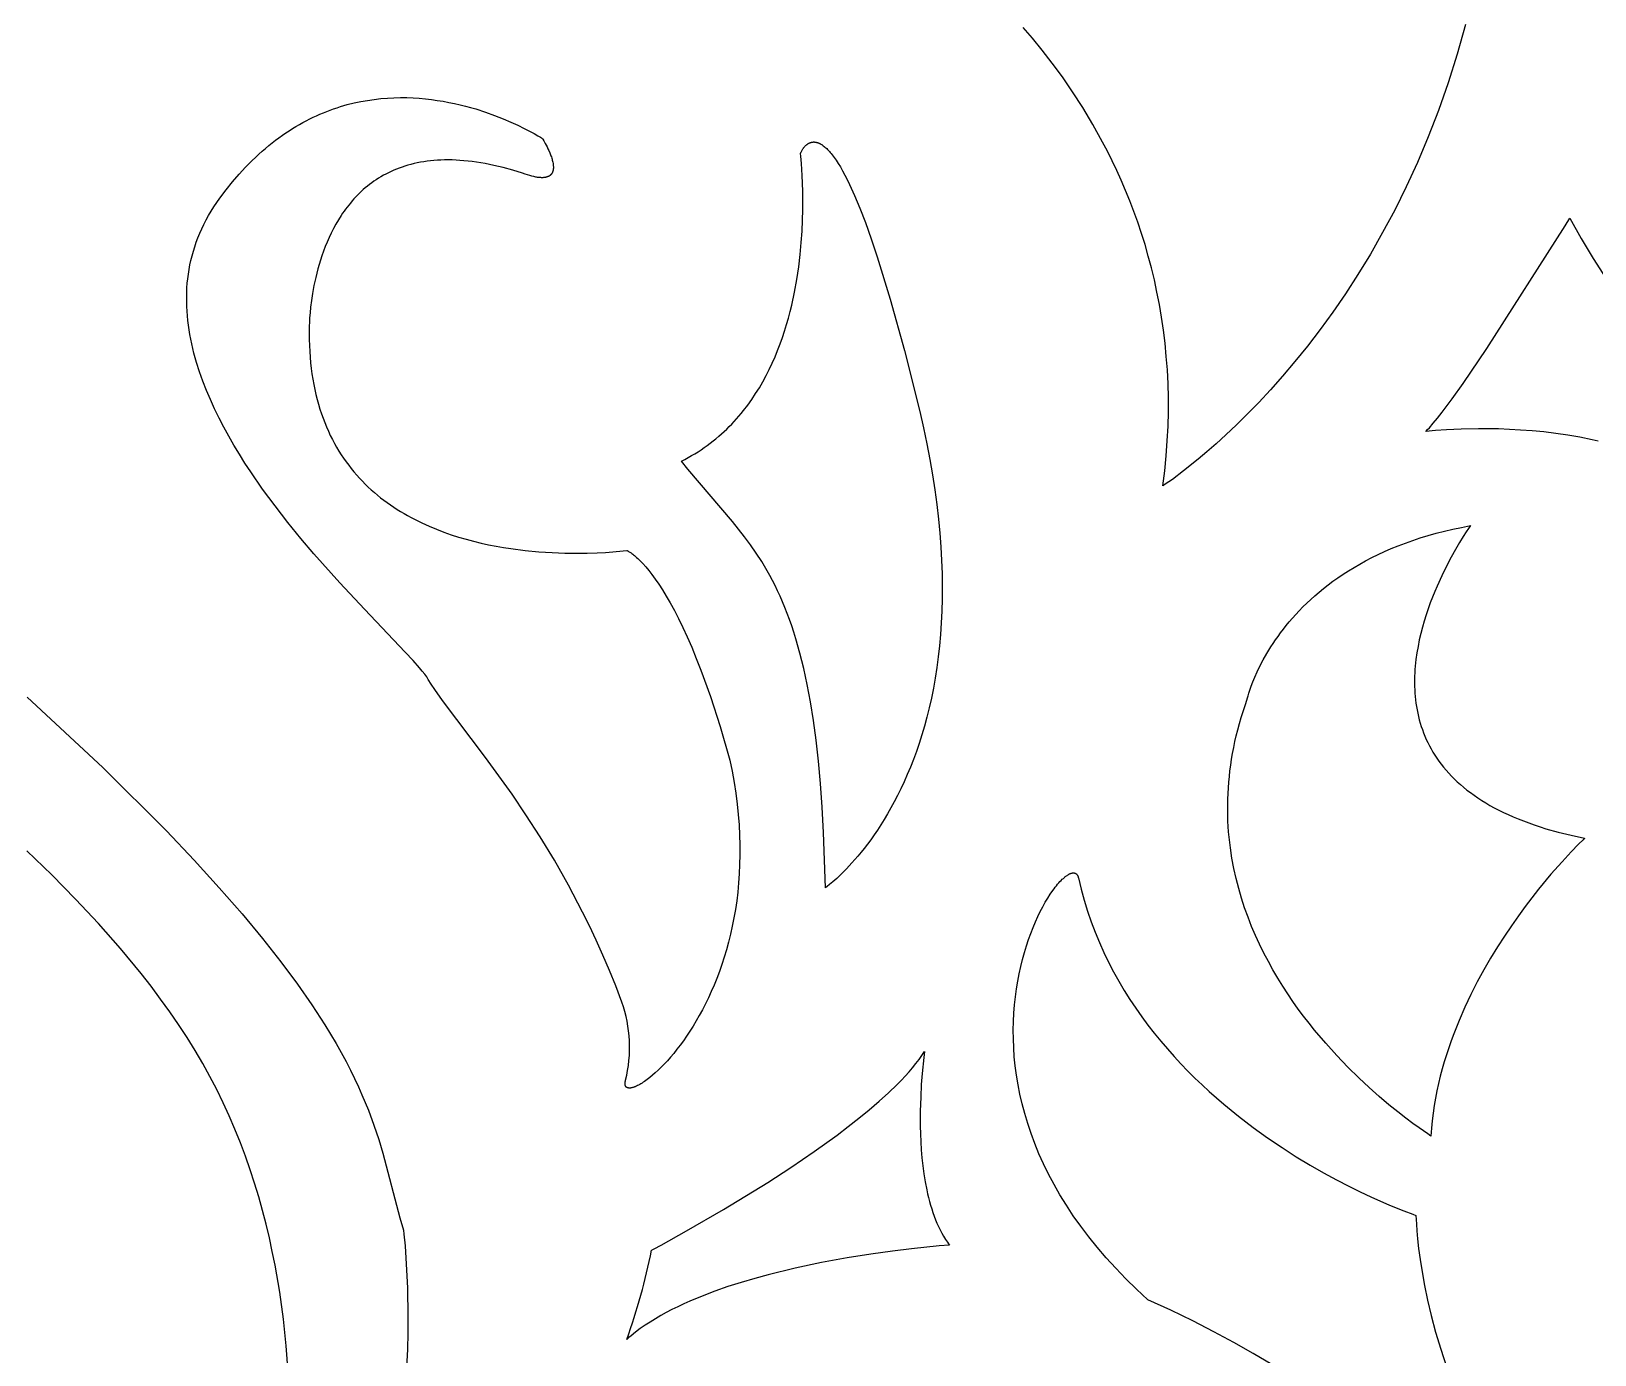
# Model space of a CAD drawing. Extents: x -3008 to 184, y 2842 to 4842.
# Drawn here: x -2462.8 to -2236.8, y 3608.3 to 3799.7 of the extents above; entities that cross this region are included whole.
import ezdxf

# ---------------------------------------------------------------- set-up
doc = ezdxf.new("R2010")
doc.units = 0
doc.layers.add('LAYER_1', color=7, linetype='CONTINUOUS')

msp = doc.modelspace()

# ---------------------------------------------------------------- linework, layer by layer
at = {"layer": 'LAYER_1'}
for points in [[(-2255.5, 3800.64), (-2256.7, 3796.35), (-2258, 3792.21), (-2259.4, 3788.22), (-2260.89, 3784.39), (-2262.44, 3780.7), (-2264.07, 3777.17), (-2265.75, 3773.78), (-2267.49, 3770.55), (-2269.26, 3767.45), (-2271.06, 3764.51), (-2272.88, 3761.7), (-2274.71, 3759.04), (-2276.54, 3756.52), (-2278.37, 3754.14), (-2280.17, 3751.9), (-2281.96, 3749.8), (-2283.7, 3747.83), (-2285.4, 3746), (-2287.05, 3744.3), (-2288.63, 3742.74), (-2290.14, 3741.31), (-2291.57, 3740.01), (-2292.91, 3738.84), (-2294.14, 3737.79), (-2296.27, 3736.09), (-2297.88, 3734.88), (-2298.91, 3734.16), (-2299.17, 3733.99), (-2299.24, 3733.94), (-2299.26, 3733.93), (-2299.26, 3733.93), (-2299.26, 3733.93), (-2298.99, 3736.13), (-2298.78, 3738.3), (-2298.62, 3740.45), (-2298.51, 3742.56), (-2298.46, 3744.64), (-2298.46, 3746.69), (-2298.51, 3748.71), (-2298.61, 3750.69), (-2298.76, 3752.65), (-2298.94, 3754.57), (-2299.18, 3756.47), (-2299.45, 3758.33), (-2299.76, 3760.15), (-2300.11, 3761.95), (-2300.49, 3763.71), (-2300.91, 3765.45), (-2301.36, 3767.14), (-2301.84, 3768.81), (-2302.35, 3770.44), (-2302.89, 3772.04), (-2303.45, 3773.61), (-2304.04, 3775.14), (-2304.65, 3776.64), (-2305.28, 3778.11), (-2305.93, 3779.54), (-2306.59, 3780.94), (-2307.27, 3782.31), (-2307.96, 3783.64), (-2309.38, 3786.2), (-2310.83, 3788.63), (-2312.3, 3790.91), (-2313.78, 3793.05), (-2315.24, 3795.06), (-2316.69, 3796.92), (-2318.09, 3798.64), (-2319.45, 3800.21)], [(-2236.34, 3740.39), (-2237.21, 3740.59), (-2238.97, 3740.96), (-2240.73, 3741.26), (-2242.48, 3741.52), (-2244.21, 3741.73), (-2245.9, 3741.89), (-2247.56, 3742.01), (-2249.17, 3742.1), (-2250.73, 3742.16), (-2253.62, 3742.19), (-2256.15, 3742.14), (-2258.26, 3742.05), (-2259.87, 3741.94), (-2261.24, 3741.82), (-2261.24, 3741.82), (-2261, 3742.07), (-2260.74, 3742.35), (-2260.18, 3742.99), (-2259.57, 3743.74), (-2258.91, 3744.58), (-2257.46, 3746.53), (-2255.87, 3748.76), (-2252.45, 3753.78), (-2241.13, 3771.54), (-2240.44, 3772.66), (-2238.79, 3769.72), (-2237.05, 3766.82), (-2235.25, 3763.96)], [(-2463.41, 3703.4), (-2452.5, 3693.2), (-2443.3, 3684.05), (-2439.29, 3679.83), (-2435.65, 3675.84), (-2432.35, 3672.07), (-2429.39, 3668.5), (-2426.73, 3665.12), (-2424.35, 3661.92), (-2422.25, 3658.89), (-2420.39, 3656.03), (-2419.55, 3654.65), (-2418.76, 3653.3), (-2418.02, 3652), (-2417.33, 3650.72), (-2416.69, 3649.48), (-2416.09, 3648.26), (-2415.53, 3647.08), (-2415.02, 3645.92), (-2414.54, 3644.79), (-2414.09, 3643.68), (-2413.29, 3641.53), (-2412.6, 3639.46), (-2411.99, 3637.47), (-2409.53, 3628.13), (-2409.02, 3626.32), (-2408.95, 3625.74), (-2408.8, 3624.07), (-2408.61, 3621.44), (-2408.45, 3617.98), (-2408.38, 3613.82), (-2408.39, 3611.51), (-2408.45, 3609.07), (-2408.57, 3606.52)], [(-2425.68, 3605.82), (-2425.96, 3609.63), (-2426.37, 3613.48), (-2426.91, 3617.38), (-2427.59, 3621.3), (-2427.98, 3623.26), (-2428.41, 3625.23), (-2428.88, 3627.21), (-2429.39, 3629.18), (-2429.95, 3631.15), (-2430.54, 3633.11), (-2431.18, 3635.07), (-2431.87, 3637.03), (-2432.6, 3638.98), (-2433.38, 3640.92), (-2434.21, 3642.85), (-2435.09, 3644.76), (-2436.02, 3646.67), (-2437, 3648.56), (-2438.04, 3650.44), (-2439.14, 3652.31), (-2440.3, 3654.18), (-2441.52, 3656.05), (-2442.8, 3657.9), (-2444.12, 3659.75), (-2445.5, 3661.59), (-2446.93, 3663.42), (-2449.93, 3667.06), (-2453.1, 3670.66), (-2456.42, 3674.21), (-2459.87, 3677.72), (-2463.45, 3681.18)], [(-2283.53, 3606.9), (-2286.2, 3608.5), (-2289, 3610.08), (-2291.91, 3611.66), (-2294.95, 3613.22), (-2298.12, 3614.76), (-2301.42, 3616.28), (-2303.05, 3617.8), (-2304.6, 3619.31), (-2306.07, 3620.83), (-2307.45, 3622.35), (-2308.76, 3623.87), (-2309.98, 3625.39), (-2311.13, 3626.91), (-2312.2, 3628.43), (-2313.2, 3629.94), (-2314.13, 3631.44), (-2314.99, 3632.94), (-2315.78, 3634.43), (-2316.51, 3635.92), (-2317.17, 3637.39), (-2317.77, 3638.85), (-2318.31, 3640.31), (-2318.8, 3641.75), (-2319.23, 3643.18), (-2319.6, 3644.59), (-2319.92, 3645.99), (-2320.19, 3647.37), (-2320.42, 3648.74), (-2320.59, 3650.08), (-2320.73, 3651.41), (-2320.82, 3652.72), (-2320.87, 3654), (-2320.88, 3655.27), (-2320.85, 3656.51), (-2320.79, 3657.73), (-2320.69, 3658.92), (-2320.57, 3660.08), (-2320.41, 3661.22), (-2320.23, 3662.33), (-2320.03, 3663.41), (-2319.79, 3664.46), (-2319.54, 3665.48), (-2319.27, 3666.47), (-2318.98, 3667.42), (-2318.68, 3668.34), (-2318.36, 3669.23), (-2318.02, 3670.07), (-2317.68, 3670.89), (-2317.33, 3671.66), (-2316.98, 3672.39), (-2316.62, 3673.08), (-2316.25, 3673.74), (-2315.89, 3674.34), (-2315.53, 3674.91), (-2315.17, 3675.43), (-2314.99, 3675.68), (-2314.81, 3675.91), (-2314.64, 3676.13), (-2314.47, 3676.34), (-2314.3, 3676.54), (-2314.13, 3676.72), (-2313.96, 3676.89), (-2313.8, 3677.06), (-2313.64, 3677.2), (-2313.49, 3677.34), (-2313.41, 3677.4), (-2313.33, 3677.46), (-2313.26, 3677.52), (-2313.19, 3677.57), (-2313.11, 3677.63), (-2313.04, 3677.67), (-2312.97, 3677.72), (-2312.9, 3677.76), (-2312.83, 3677.8), (-2312.77, 3677.83), (-2312.7, 3677.86), (-2312.64, 3677.89), (-2312.57, 3677.91), (-2312.51, 3677.93), (-2312.45, 3677.95), (-2312.39, 3677.97), (-2312.33, 3677.98), (-2312.28, 3677.99), (-2312.22, 3677.99), (-2312.17, 3677.99), (-2312.12, 3677.99), (-2312.07, 3677.98), (-2312.02, 3677.97), (-2311.97, 3677.96), (-2311.93, 3677.94), (-2311.88, 3677.92), (-2311.84, 3677.9), (-2311.8, 3677.87), (-2311.76, 3677.84), (-2311.72, 3677.8), (-2311.69, 3677.77), (-2311.66, 3677.72), (-2311.62, 3677.68), (-2311.59, 3677.63), (-2311.57, 3677.58), (-2311.54, 3677.52), (-2311.52, 3677.46), (-2311.5, 3677.4), (-2311.48, 3677.33), (-2311.46, 3677.26), (-2311.06, 3675.62), (-2310.62, 3674.02), (-2310.14, 3672.45), (-2309.61, 3670.92), (-2309.04, 3669.41), (-2308.43, 3667.93), (-2307.78, 3666.48), (-2307.1, 3665.07), (-2306.38, 3663.68), (-2305.62, 3662.33), (-2304.84, 3661), (-2304.03, 3659.7), (-2303.18, 3658.43), (-2302.32, 3657.2), (-2301.42, 3655.99), (-2300.51, 3654.81), (-2299.57, 3653.65), (-2298.61, 3652.53), (-2297.64, 3651.43), (-2296.65, 3650.37), (-2295.64, 3649.33), (-2294.62, 3648.32), (-2293.59, 3647.33), (-2292.56, 3646.38), (-2291.51, 3645.45), (-2290.46, 3644.54), (-2288.34, 3642.82), (-2286.22, 3641.2), (-2284.11, 3639.68), (-2282.02, 3638.27), (-2279.97, 3636.96), (-2277.97, 3635.75), (-2276.03, 3634.64), (-2274.17, 3633.63), (-2272.4, 3632.71), (-2270.74, 3631.89), (-2269.19, 3631.15), (-2266.5, 3629.97), (-2264.45, 3629.13), (-2263.14, 3628.64), (-2262.68, 3628.48), (-2262.66, 3627.9), (-2262.62, 3627.21), (-2262.55, 3626.26), (-2262.44, 3625.08), (-2262.29, 3623.68), (-2262.07, 3622.08), (-2261.79, 3620.29), (-2261.44, 3618.34), (-2261, 3616.23), (-2260.47, 3613.98), (-2259.84, 3611.6), (-2259.1, 3609.13), (-2258.24, 3606.56)]]:
    msp.add_lwpolyline(points, dxfattribs=at)
for points in [[(-2405.43, 3705.95), (-2405.54, 3706.12), (-2405.66, 3706.31), (-2405.8, 3706.5), (-2405.95, 3706.7), (-2406.3, 3707.14), (-2406.69, 3707.62), (-2407.64, 3708.69), (-2408.76, 3709.91), (-2414.68, 3716.12), (-2418.23, 3719.92), (-2421.97, 3724.12), (-2423.85, 3726.35), (-2425.73, 3728.66), (-2427.58, 3731.04), (-2429.38, 3733.48), (-2431.1, 3735.98), (-2431.93, 3737.24), (-2432.74, 3738.52), (-2433.52, 3739.82), (-2434.27, 3741.12), (-2434.99, 3742.43), (-2435.68, 3743.74), (-2436.32, 3745.07), (-2436.93, 3746.4), (-2437.5, 3747.74), (-2438.02, 3749.08), (-2438.5, 3750.42), (-2438.93, 3751.77), (-2439.13, 3752.45), (-2439.31, 3753.12), (-2439.48, 3753.8), (-2439.63, 3754.47), (-2439.77, 3755.15), (-2439.9, 3755.82), (-2440.01, 3756.5), (-2440.11, 3757.17), (-2440.19, 3757.85), (-2440.26, 3758.52), (-2440.31, 3759.2), (-2440.34, 3759.87), (-2440.36, 3760.54), (-2440.36, 3761.21), (-2440.35, 3761.88), (-2440.32, 3762.55), (-2440.27, 3763.22), (-2440.2, 3763.89), (-2440.11, 3764.55), (-2440.01, 3765.22), (-2439.88, 3765.88), (-2439.74, 3766.54), (-2439.58, 3767.2), (-2439.39, 3767.85), (-2439.19, 3768.51), (-2438.97, 3769.16), (-2438.73, 3769.81), (-2438.46, 3770.46), (-2438.18, 3771.1), (-2437.87, 3771.74), (-2437.54, 3772.38), (-2437.19, 3773.02), (-2436.82, 3773.65), (-2436.42, 3774.28), (-2436.01, 3774.91), (-2435.56, 3775.53), (-2434.65, 3776.75), (-2433.72, 3777.89), (-2432.79, 3778.98), (-2431.85, 3780), (-2430.9, 3780.97), (-2430.42, 3781.43), (-2429.94, 3781.88), (-2429.45, 3782.31), (-2428.97, 3782.73), (-2428.48, 3783.13), (-2428, 3783.52), (-2427.51, 3783.9), (-2427.02, 3784.27), (-2426.53, 3784.62), (-2426.04, 3784.96), (-2425.55, 3785.28), (-2425.05, 3785.59), (-2424.56, 3785.9), (-2424.07, 3786.18), (-2423.57, 3786.46), (-2423.08, 3786.73), (-2422.58, 3786.98), (-2422.09, 3787.22), (-2421.59, 3787.45), (-2421.1, 3787.67), (-2420.6, 3787.88), (-2420.11, 3788.08), (-2419.61, 3788.26), (-2419.12, 3788.44), (-2418.62, 3788.61), (-2418.13, 3788.76), (-2417.64, 3788.91), (-2417.15, 3789.05), (-2416.17, 3789.29), (-2415.19, 3789.5), (-2414.22, 3789.67), (-2413.25, 3789.81), (-2412.3, 3789.92), (-2411.35, 3790), (-2410.41, 3790.05), (-2409.47, 3790.06), (-2408.55, 3790.06), (-2407.64, 3790.02), (-2406.74, 3789.97), (-2405.86, 3789.89), (-2404.98, 3789.79), (-2404.13, 3789.67), (-2403.28, 3789.54), (-2402.45, 3789.38), (-2401.64, 3789.21), (-2400.85, 3789.03), (-2400.07, 3788.84), (-2399.32, 3788.63), (-2398.58, 3788.42), (-2397.17, 3787.96), (-2395.85, 3787.49), (-2394.62, 3787.01), (-2393.5, 3786.53), (-2392.48, 3786.06), (-2391.58, 3785.62), (-2390.8, 3785.22), (-2390.14, 3784.86), (-2389.62, 3784.56), (-2389.24, 3784.34), (-2388.93, 3784.14), (-2388.88, 3784.05), (-2388.73, 3783.81), (-2388.52, 3783.43), (-2388.27, 3782.95), (-2388.14, 3782.68), (-2388.01, 3782.4), (-2387.88, 3782.1), (-2387.76, 3781.8), (-2387.7, 3781.64), (-2387.65, 3781.49), (-2387.6, 3781.33), (-2387.55, 3781.17), (-2387.51, 3781.02), (-2387.47, 3780.86), (-2387.44, 3780.71), (-2387.41, 3780.55), (-2387.4, 3780.48), (-2387.39, 3780.4), (-2387.38, 3780.33), (-2387.37, 3780.26), (-2387.37, 3780.18), (-2387.36, 3780.11), (-2387.36, 3780.04), (-2387.36, 3779.97), (-2387.36, 3779.9), (-2387.36, 3779.83), (-2387.37, 3779.77), (-2387.38, 3779.7), (-2387.39, 3779.64), (-2387.39, 3779.6), (-2387.4, 3779.57), (-2387.4, 3779.54), (-2387.41, 3779.51), (-2387.42, 3779.48), (-2387.43, 3779.45), (-2387.44, 3779.42), (-2387.45, 3779.39), (-2387.46, 3779.36), (-2387.47, 3779.33), (-2387.48, 3779.3), (-2387.49, 3779.27), (-2387.5, 3779.25), (-2387.51, 3779.22), (-2387.53, 3779.19), (-2387.54, 3779.16), (-2387.56, 3779.14), (-2387.57, 3779.11), (-2387.59, 3779.09), (-2387.61, 3779.06), (-2387.62, 3779.04), (-2387.64, 3779.01), (-2387.66, 3778.99), (-2387.68, 3778.97), (-2387.7, 3778.94), (-2387.72, 3778.92), (-2387.74, 3778.9), (-2387.76, 3778.88), (-2387.79, 3778.86), (-2387.81, 3778.84), (-2387.83, 3778.82), (-2387.86, 3778.8), (-2387.89, 3778.78), (-2387.91, 3778.76), (-2387.94, 3778.74), (-2387.97, 3778.73), (-2388, 3778.71), (-2388.03, 3778.69), (-2388.06, 3778.68), (-2388.09, 3778.66), (-2388.12, 3778.65), (-2388.15, 3778.64), (-2388.19, 3778.62), (-2388.22, 3778.61), (-2388.25, 3778.6), (-2388.29, 3778.59), (-2388.33, 3778.58), (-2388.37, 3778.57), (-2388.4, 3778.56), (-2388.44, 3778.55), (-2388.48, 3778.54), (-2388.52, 3778.53), (-2388.57, 3778.52), (-2388.61, 3778.52), (-2388.7, 3778.51), (-2388.79, 3778.5), (-2388.88, 3778.49), (-2388.98, 3778.49), (-2389.08, 3778.49), (-2389.19, 3778.5), (-2389.3, 3778.5), (-2389.41, 3778.51), (-2389.53, 3778.52), (-2389.65, 3778.54), (-2389.78, 3778.56), (-2389.91, 3778.58), (-2390.04, 3778.61), (-2390.18, 3778.64), (-2390.47, 3778.7), (-2390.78, 3778.79), (-2391.1, 3778.88), (-2391.44, 3778.99), (-2391.8, 3779.12), (-2393.23, 3779.56), (-2394.61, 3779.94), (-2395.94, 3780.26), (-2396.59, 3780.4), (-2397.23, 3780.53), (-2397.86, 3780.64), (-2398.48, 3780.73), (-2399.09, 3780.82), (-2399.69, 3780.89), (-2400.28, 3780.95), (-2400.86, 3780.99), (-2401.43, 3781.03), (-2401.99, 3781.05), (-2402.53, 3781.06), (-2403.07, 3781.05), (-2403.6, 3781.04), (-2404.12, 3781.01), (-2404.63, 3780.98), (-2405.13, 3780.93), (-2405.62, 3780.87), (-2406.1, 3780.8), (-2406.58, 3780.72), (-2407.04, 3780.63), (-2407.5, 3780.53), (-2407.94, 3780.42), (-2408.38, 3780.3), (-2408.81, 3780.17), (-2409.23, 3780.03), (-2409.64, 3779.88), (-2410.04, 3779.73), (-2410.43, 3779.56), (-2410.82, 3779.39), (-2411.2, 3779.21), (-2411.57, 3779.02), (-2411.93, 3778.83), (-2412.28, 3778.62), (-2412.63, 3778.41), (-2412.96, 3778.2), (-2413.29, 3777.97), (-2413.62, 3777.74), (-2413.93, 3777.5), (-2414.24, 3777.26), (-2414.54, 3777.01), (-2414.83, 3776.76), (-2415.12, 3776.5), (-2415.4, 3776.23), (-2415.67, 3775.96), (-2415.94, 3775.69), (-2416.19, 3775.41), (-2416.44, 3775.12), (-2416.69, 3774.83), (-2416.93, 3774.54), (-2417.16, 3774.25), (-2417.39, 3773.95), (-2417.61, 3773.64), (-2417.82, 3773.34), (-2418.03, 3773.03), (-2418.42, 3772.4), (-2418.79, 3771.77), (-2419.14, 3771.12), (-2419.47, 3770.48), (-2419.78, 3769.83), (-2420.07, 3769.17), (-2420.33, 3768.52), (-2420.58, 3767.86), (-2420.81, 3767.21), (-2421.02, 3766.57), (-2421.22, 3765.93), (-2421.4, 3765.29), (-2421.56, 3764.67), (-2421.71, 3764.06), (-2421.96, 3762.88), (-2422.17, 3761.77), (-2422.33, 3760.74), (-2422.45, 3759.79), (-2422.53, 3758.96), (-2422.59, 3758.25), (-2422.62, 3757.67), (-2422.65, 3756.97), (-2422.65, 3756.88), (-2422.66, 3755.98), (-2422.65, 3755.1), (-2422.62, 3754.23), (-2422.58, 3753.38), (-2422.52, 3752.55), (-2422.45, 3751.73), (-2422.36, 3750.92), (-2422.25, 3750.14), (-2422.13, 3749.36), (-2422, 3748.61), (-2421.85, 3747.86), (-2421.68, 3747.14), (-2421.5, 3746.42), (-2421.31, 3745.73), (-2421.1, 3745.04), (-2420.88, 3744.37), (-2420.65, 3743.72), (-2420.41, 3743.08), (-2420.15, 3742.45), (-2419.88, 3741.84), (-2419.6, 3741.24), (-2419.3, 3740.65), (-2419, 3740.08), (-2418.68, 3739.52), (-2418.35, 3738.97), (-2418.01, 3738.44), (-2417.67, 3737.92), (-2417.31, 3737.41), (-2416.94, 3736.91), (-2416.56, 3736.43), (-2416.18, 3735.96), (-2415.78, 3735.5), (-2415.37, 3735.05), (-2414.96, 3734.61), (-2414.54, 3734.19), (-2414.11, 3733.77), (-2413.67, 3733.37), (-2413.23, 3732.98), (-2412.78, 3732.6), (-2412.32, 3732.23), (-2411.85, 3731.87), (-2411.38, 3731.52), (-2410.91, 3731.18), (-2410.42, 3730.86), (-2409.93, 3730.54), (-2409.44, 3730.23), (-2408.94, 3729.93), (-2408.44, 3729.64), (-2407.93, 3729.37), (-2407.42, 3729.1), (-2406.38, 3728.58), (-2405.33, 3728.11), (-2404.27, 3727.66), (-2403.2, 3727.26), (-2402.13, 3726.88), (-2401.05, 3726.53), (-2399.96, 3726.21), (-2398.88, 3725.93), (-2397.8, 3725.66), (-2396.72, 3725.43), (-2395.64, 3725.22), (-2394.58, 3725.03), (-2393.52, 3724.87), (-2391.45, 3724.6), (-2389.45, 3724.41), (-2387.53, 3724.29), (-2385.71, 3724.22), (-2384.01, 3724.2), (-2382.45, 3724.21), (-2381.04, 3724.26), (-2379.8, 3724.32), (-2378.74, 3724.4), (-2377.26, 3724.54), (-2376.74, 3724.6), (-2376.74, 3724.6), (-2376.74, 3724.6), (-2376.73, 3724.6), (-2376.72, 3724.59), (-2376.69, 3724.58), (-2376.65, 3724.56), (-2376.61, 3724.54), (-2376.55, 3724.51), (-2376.48, 3724.47), (-2376.41, 3724.42), (-2376.32, 3724.37), (-2376.23, 3724.31), (-2376.12, 3724.24), (-2376.01, 3724.15), (-2375.89, 3724.06), (-2375.76, 3723.96), (-2375.62, 3723.85), (-2375.47, 3723.72), (-2375.32, 3723.59), (-2375.15, 3723.44), (-2374.98, 3723.27), (-2374.8, 3723.1), (-2374.62, 3722.91), (-2374.42, 3722.7), (-2374.01, 3722.25), (-2373.58, 3721.72), (-2373.12, 3721.14), (-2372.63, 3720.47), (-2372.12, 3719.74), (-2371.59, 3718.92), (-2371.04, 3718.01), (-2370.46, 3717.02), (-2369.87, 3715.94), (-2369.27, 3714.76), (-2368.64, 3713.48), (-2368.01, 3712.1), (-2367.36, 3710.6), (-2366.7, 3709), (-2366.02, 3707.28), (-2364.66, 3703.47), (-2363.26, 3699.15), (-2361.85, 3694.29), (-2361.52, 3692.67), (-2361.24, 3691.07), (-2361, 3689.49), (-2360.8, 3687.94), (-2360.64, 3686.42), (-2360.52, 3684.93), (-2360.45, 3683.46), (-2360.4, 3682.02), (-2360.4, 3680.61), (-2360.43, 3679.22), (-2360.49, 3677.86), (-2360.58, 3676.53), (-2360.71, 3675.22), (-2360.86, 3673.95), (-2361.05, 3672.7), (-2361.26, 3671.48), (-2361.49, 3670.28), (-2361.75, 3669.12), (-2362.03, 3667.98), (-2362.33, 3666.87), (-2362.66, 3665.79), (-2363, 3664.74), (-2363.36, 3663.72), (-2363.74, 3662.72), (-2364.13, 3661.76), (-2364.53, 3660.82), (-2364.95, 3659.91), (-2365.37, 3659.04), (-2365.81, 3658.19), (-2366.26, 3657.37), (-2366.71, 3656.58), (-2367.17, 3655.82), (-2367.63, 3655.09), (-2368.09, 3654.39), (-2368.56, 3653.73), (-2369.03, 3653.09), (-2369.49, 3652.48), (-2369.96, 3651.9), (-2370.42, 3651.36), (-2370.87, 3650.84), (-2371.32, 3650.35), (-2371.77, 3649.9), (-2372.2, 3649.48), (-2372.62, 3649.09), (-2373.03, 3648.73), (-2373.43, 3648.4), (-2373.82, 3648.1), (-2374, 3647.97), (-2374.19, 3647.84), (-2374.36, 3647.72), (-2374.54, 3647.6), (-2374.71, 3647.5), (-2374.87, 3647.4), (-2375.03, 3647.31), (-2375.19, 3647.23), (-2375.34, 3647.16), (-2375.48, 3647.1), (-2375.55, 3647.07), (-2375.62, 3647.04), (-2375.69, 3647.02), (-2375.75, 3646.99), (-2375.82, 3646.97), (-2375.88, 3646.95), (-2375.94, 3646.94), (-2376, 3646.92), (-2376.06, 3646.91), (-2376.12, 3646.9), (-2376.17, 3646.89), (-2376.23, 3646.88), (-2376.28, 3646.88), (-2376.33, 3646.88), (-2376.38, 3646.87), (-2376.43, 3646.88), (-2376.47, 3646.88), (-2376.51, 3646.89), (-2376.56, 3646.89), (-2376.6, 3646.9), (-2376.63, 3646.91), (-2376.67, 3646.93), (-2376.71, 3646.94), (-2376.74, 3646.96), (-2376.77, 3646.98), (-2376.8, 3647), (-2376.83, 3647.03), (-2376.85, 3647.06), (-2376.87, 3647.08), (-2376.9, 3647.11), (-2376.91, 3647.15), (-2376.93, 3647.18), (-2376.95, 3647.22), (-2376.96, 3647.26), (-2376.97, 3647.3), (-2376.98, 3647.34), (-2376.99, 3647.39), (-2376.99, 3647.43), (-2377, 3647.48), (-2377, 3647.53), (-2376.99, 3647.59), (-2376.99, 3647.64), (-2376.98, 3647.7), (-2376.98, 3647.76), (-2376.96, 3647.82), (-2376.95, 3647.89), (-2376.94, 3647.95), (-2376.92, 3648.02, 0.147203), (-2377.46, 3659.32), (-2378.34, 3661.64), (-2379.26, 3663.9), (-2380.2, 3666.1), (-2381.16, 3668.24), (-2382.14, 3670.31), (-2383.13, 3672.33), (-2385.16, 3676.19), (-2387.21, 3679.82), (-2389.27, 3683.22), (-2391.32, 3686.4), (-2393.33, 3689.36), (-2397.15, 3694.66), (-2403.38, 3702.92), (-2404.51, 3704.52), (-2405, 3705.26)], [(-2373.15, 3623.45), (-2373.15, 3623.46), (-2373.15, 3623.46), (-2373.13, 3623.47), (-2373.06, 3623.5), (-2372.8, 3623.64), (-2371.78, 3624.19), (-2368.1, 3626.22), (-2362.75, 3629.32), (-2356.38, 3633.23), (-2353.02, 3635.41), (-2349.65, 3637.71), (-2346.34, 3640.09), (-2344.74, 3641.3), (-2343.19, 3642.52), (-2341.7, 3643.75), (-2340.27, 3644.97), (-2338.92, 3646.2), (-2337.66, 3647.41), (-2337.06, 3648.02), (-2336.49, 3648.62), (-2335.95, 3649.22), (-2335.44, 3649.82), (-2334.96, 3650.41), (-2334.5, 3650.99), (-2334.08, 3651.57), (-2333.89, 3651.86), (-2333.7, 3652.15), (-2333.81, 3651.3), (-2334.04, 3648.99), (-2334.17, 3647.39), (-2334.26, 3645.57), (-2334.32, 3643.55), (-2334.32, 3641.39), (-2334.3, 3640.27), (-2334.25, 3639.13), (-2334.18, 3637.97), (-2334.08, 3636.81), (-2333.96, 3635.64), (-2333.8, 3634.48), (-2333.62, 3633.32), (-2333.39, 3632.18), (-2333.27, 3631.61), (-2333.14, 3631.05), (-2332.99, 3630.5), (-2332.84, 3629.95), (-2332.67, 3629.41), (-2332.5, 3628.88), (-2332.31, 3628.36), (-2332.12, 3627.85), (-2331.91, 3627.34), (-2331.69, 3626.85), (-2331.46, 3626.37), (-2331.21, 3625.9), (-2330.96, 3625.45), (-2330.82, 3625.23), (-2330.69, 3625.01), (-2330.55, 3624.79), (-2330.41, 3624.58), (-2330.26, 3624.38), (-2330.11, 3624.17), (-2331.58, 3624.06), (-2335.58, 3623.66), (-2338.32, 3623.32), (-2341.46, 3622.89), (-2344.9, 3622.34), (-2348.58, 3621.66), (-2352.41, 3620.85), (-2356.31, 3619.9), (-2358.26, 3619.36), (-2360.2, 3618.79), (-2362.12, 3618.17), (-2364.01, 3617.51), (-2365.85, 3616.81), (-2367.64, 3616.06), (-2368.51, 3615.67), (-2369.37, 3615.27), (-2370.21, 3614.85), (-2371.03, 3614.42), (-2371.83, 3613.98), (-2372.6, 3613.53), (-2373.36, 3613.06), (-2374.09, 3612.59), (-2374.79, 3612.1), (-2375.47, 3611.59), (-2376.12, 3611.07), (-2376.43, 3610.81), (-2376.74, 3610.54, 0.036101)]]:
    msp.add_lwpolyline(points, format="xyb", close=True, dxfattribs=at)
for points in [[(-2334.41, 3744.69), (-2333.87, 3742.32), (-2333.38, 3740.01), (-2332.94, 3737.74), (-2332.56, 3735.52), (-2332.22, 3733.35), (-2331.93, 3731.22), (-2331.69, 3729.14), (-2331.5, 3727.1), (-2331.35, 3725.12), (-2331.24, 3723.17), (-2331.17, 3721.27), (-2331.14, 3719.42), (-2331.15, 3717.61), (-2331.2, 3715.84), (-2331.28, 3714.12), (-2331.4, 3712.44), (-2331.55, 3710.8), (-2331.73, 3709.21), (-2331.93, 3707.66), (-2332.17, 3706.14), (-2332.43, 3704.68), (-2332.72, 3703.25), (-2333.03, 3701.86), (-2333.37, 3700.51), (-2333.72, 3699.21), (-2334.1, 3697.94), (-2334.49, 3696.71), (-2334.89, 3695.52), (-2335.32, 3694.37), (-2335.75, 3693.26), (-2336.2, 3692.19), (-2336.66, 3691.15), (-2337.12, 3690.15), (-2337.6, 3689.19), (-2338.08, 3688.27), (-2338.56, 3687.38), (-2339.05, 3686.53), (-2339.54, 3685.71), (-2340.03, 3684.93), (-2340.52, 3684.18), (-2341, 3683.47), (-2341.48, 3682.79), (-2341.96, 3682.14), (-2342.43, 3681.53), (-2342.89, 3680.96), (-2343.34, 3680.41), (-2344.2, 3679.42), (-2345.01, 3678.55), (-2345.74, 3677.81), (-2346.4, 3677.19), (-2346.96, 3676.69), (-2347.42, 3676.3), (-2347.76, 3676.03), (-2347.97, 3675.87), (-2348.03, 3675.83), (-2348.04, 3675.82), (-2348.04, 3675.82), (-2348.04, 3675.82), (-2348.29, 3683.82), (-2348.48, 3687.48), (-2348.73, 3690.92), (-2349.03, 3694.15), (-2349.37, 3697.19), (-2349.76, 3700.04), (-2350.18, 3702.71), (-2350.65, 3705.21), (-2351.16, 3707.55), (-2351.71, 3709.75), (-2352.29, 3711.8), (-2352.6, 3712.77), (-2352.91, 3713.71), (-2353.23, 3714.63), (-2353.56, 3715.51), (-2353.9, 3716.37), (-2354.24, 3717.19), (-2354.59, 3717.99), (-2354.95, 3718.77), (-2355.31, 3719.53), (-2355.69, 3720.26), (-2356.06, 3720.97), (-2356.45, 3721.66), (-2356.84, 3722.33), (-2357.23, 3722.98), (-2358.04, 3724.23), (-2358.87, 3725.43), (-2359.72, 3726.59), (-2360.58, 3727.7), (-2361.46, 3728.78), (-2367.91, 3736.33), (-2368.85, 3737.51), (-2368.35, 3737.77), (-2367.86, 3738.03), (-2367.38, 3738.31), (-2366.9, 3738.59), (-2366.44, 3738.88), (-2365.99, 3739.17), (-2365.54, 3739.48), (-2365.11, 3739.79), (-2364.68, 3740.1), (-2364.26, 3740.43), (-2363.85, 3740.76), (-2363.45, 3741.1), (-2363.06, 3741.44), (-2362.67, 3741.79), (-2362.3, 3742.15), (-2361.93, 3742.51), (-2361.57, 3742.88), (-2361.22, 3743.26), (-2360.87, 3743.64), (-2360.54, 3744.02), (-2360.21, 3744.41), (-2359.89, 3744.81), (-2359.27, 3745.61), (-2358.68, 3746.44), (-2358.12, 3747.28), (-2357.58, 3748.13), (-2357.08, 3749), (-2356.6, 3749.88), (-2356.15, 3750.78), (-2355.72, 3751.68), (-2355.32, 3752.6), (-2354.94, 3753.52), (-2354.59, 3754.45), (-2354.25, 3755.38), (-2353.94, 3756.31), (-2353.65, 3757.25), (-2353.39, 3758.19), (-2353.14, 3759.13), (-2352.91, 3760.07), (-2352.5, 3761.94), (-2352.17, 3763.79), (-2351.9, 3765.6), (-2351.68, 3767.38), (-2351.52, 3769.1), (-2351.4, 3770.75), (-2351.33, 3772.34), (-2351.29, 3773.84), (-2351.28, 3775.25), (-2351.29, 3776.55), (-2351.38, 3778.81), (-2351.49, 3780.52), (-2351.59, 3781.61), (-2351.63, 3781.99), (-2351.62, 3782.03), (-2351.6, 3782.07), (-2351.57, 3782.13), (-2351.54, 3782.2), (-2351.5, 3782.28), (-2351.45, 3782.38), (-2351.39, 3782.48), (-2351.33, 3782.58), (-2351.29, 3782.64), (-2351.25, 3782.69), (-2351.22, 3782.75), (-2351.18, 3782.8), (-2351.13, 3782.86), (-2351.09, 3782.91), (-2351.04, 3782.97), (-2350.99, 3783.02), (-2350.94, 3783.08), (-2350.89, 3783.13), (-2350.83, 3783.18), (-2350.78, 3783.23), (-2350.75, 3783.25), (-2350.72, 3783.28), (-2350.69, 3783.3), (-2350.66, 3783.32), (-2350.62, 3783.35), (-2350.59, 3783.37), (-2350.56, 3783.39), (-2350.53, 3783.41), (-2350.49, 3783.43), (-2350.46, 3783.45), (-2350.43, 3783.47), (-2350.39, 3783.48), (-2350.36, 3783.5), (-2350.32, 3783.52), (-2350.28, 3783.53), (-2350.25, 3783.55), (-2350.21, 3783.56), (-2350.17, 3783.57), (-2350.13, 3783.59), (-2350.09, 3783.6), (-2350.05, 3783.61), (-2350.01, 3783.62), (-2349.97, 3783.62), (-2349.93, 3783.63), (-2349.89, 3783.64), (-2349.85, 3783.64), (-2349.81, 3783.64), (-2349.76, 3783.65), (-2349.72, 3783.65), (-2349.68, 3783.65), (-2349.63, 3783.64), (-2349.59, 3783.64), (-2349.54, 3783.64), (-2349.49, 3783.63), (-2349.45, 3783.62), (-2349.4, 3783.62), (-2349.35, 3783.61), (-2349.3, 3783.6), (-2349.25, 3783.58), (-2349.2, 3783.57), (-2349.15, 3783.55), (-2349.1, 3783.54), (-2349.05, 3783.52), (-2349, 3783.5), (-2348.95, 3783.47), (-2348.9, 3783.45), (-2348.84, 3783.42), (-2348.79, 3783.4), (-2348.73, 3783.37), (-2348.68, 3783.34), (-2348.62, 3783.3), (-2348.57, 3783.27), (-2348.51, 3783.23), (-2348.45, 3783.19), (-2348.4, 3783.15), (-2348.34, 3783.11), (-2348.22, 3783.02), (-2348.1, 3782.92), (-2347.98, 3782.81), (-2347.85, 3782.7), (-2347.72, 3782.57), (-2347.6, 3782.44), (-2347.46, 3782.29), (-2347.33, 3782.14), (-2347.19, 3781.98), (-2347.06, 3781.81), (-2346.92, 3781.62), (-2346.77, 3781.43), (-2346.48, 3781.01), (-2346.18, 3780.55), (-2345.87, 3780.04), (-2345.55, 3779.48), (-2345.22, 3778.87), (-2344.88, 3778.21), (-2344.53, 3777.5), (-2343.81, 3775.91), (-2343.05, 3774.08), (-2342.25, 3772), (-2341.41, 3769.66), (-2340.53, 3767.04), (-2338.66, 3760.91), (-2336.62, 3753.5)], [(-2238.29, 3683), (-2238.29, 3682.99), (-2238.29, 3682.99), (-2238.3, 3682.98), (-2238.35, 3682.94), (-2238.52, 3682.77), (-2239.18, 3682.12), (-2240.22, 3681.05), (-2241.56, 3679.6), (-2243.16, 3677.78), (-2244.95, 3675.62), (-2246.87, 3673.14), (-2247.86, 3671.78), (-2248.87, 3670.35), (-2249.88, 3668.86), (-2250.88, 3667.29), (-2251.88, 3665.66), (-2252.86, 3663.98), (-2253.81, 3662.23), (-2254.73, 3660.43), (-2255.61, 3658.57), (-2256.45, 3656.67), (-2257.22, 3654.71), (-2257.59, 3653.72), (-2257.94, 3652.72), (-2258.27, 3651.7), (-2258.59, 3650.68), (-2258.88, 3649.64), (-2259.16, 3648.6), (-2259.41, 3647.55), (-2259.64, 3646.49), (-2259.85, 3645.42), (-2260.04, 3644.34), (-2260.2, 3643.25), (-2260.34, 3642.16), (-2260.44, 3641.06), (-2260.53, 3639.95), (-2260.97, 3640.25), (-2262.23, 3641.11), (-2263.11, 3641.75), (-2264.14, 3642.52), (-2265.31, 3643.43), (-2266.59, 3644.47), (-2267.97, 3645.64), (-2269.43, 3646.94), (-2270.95, 3648.36), (-2272.52, 3649.9), (-2274.11, 3651.57), (-2275.72, 3653.35), (-2277.33, 3655.25), (-2278.12, 3656.24), (-2278.91, 3657.26), (-2279.68, 3658.31), (-2280.45, 3659.38), (-2281.2, 3660.49), (-2281.93, 3661.62), (-2282.65, 3662.77), (-2283.34, 3663.96), (-2284.01, 3665.16), (-2284.66, 3666.4), (-2285.28, 3667.66), (-2285.87, 3668.95), (-2286.43, 3670.26), (-2286.95, 3671.59), (-2287.44, 3672.95), (-2287.89, 3674.34), (-2288.3, 3675.75), (-2288.67, 3677.18), (-2289, 3678.63), (-2289.27, 3680.11), (-2289.5, 3681.61), (-2289.6, 3682.37), (-2289.68, 3683.14), (-2289.75, 3683.91), (-2289.8, 3684.68), (-2289.85, 3685.47), (-2289.87, 3686.25), (-2289.89, 3687.04), (-2289.89, 3687.84), (-2289.87, 3688.65), (-2289.84, 3689.45), (-2289.79, 3690.27), (-2289.73, 3691.09), (-2289.65, 3691.91), (-2289.56, 3692.74), (-2289.45, 3693.57), (-2289.32, 3694.41), (-2289.18, 3695.26), (-2289.02, 3696.11), (-2288.84, 3696.96), (-2288.64, 3697.82), (-2288.42, 3698.69), (-2288.19, 3699.56), (-2287.94, 3700.43), (-2287.67, 3701.31), (-2287.38, 3702.19), (-2287.07, 3703.08), (-2287.05, 3703.14), (-2287.01, 3703.31), (-2286.94, 3703.58), (-2286.83, 3703.96), (-2286.68, 3704.42), (-2286.49, 3704.97), (-2286.25, 3705.6), (-2285.96, 3706.3), (-2285.62, 3707.07), (-2285.22, 3707.89), (-2284.76, 3708.77), (-2284.23, 3709.7), (-2283.94, 3710.18), (-2283.64, 3710.67), (-2283.32, 3711.17), (-2282.97, 3711.67), (-2282.61, 3712.18), (-2282.24, 3712.7), (-2281.84, 3713.23), (-2281.42, 3713.75), (-2280.98, 3714.28), (-2280.52, 3714.82), (-2280.04, 3715.35), (-2279.54, 3715.89), (-2279.01, 3716.43), (-2278.46, 3716.97), (-2277.89, 3717.5), (-2277.3, 3718.04), (-2276.68, 3718.57), (-2276.03, 3719.1), (-2275.36, 3719.62), (-2274.67, 3720.14), (-2273.95, 3720.65), (-2273.21, 3721.16), (-2272.43, 3721.66), (-2271.63, 3722.15), (-2270.81, 3722.63), (-2269.95, 3723.1), (-2269.07, 3723.56), (-2268.15, 3724.01), (-2267.21, 3724.44), (-2266.24, 3724.87), (-2265.24, 3725.28), (-2264.21, 3725.67), (-2263.14, 3726.05), (-2262.05, 3726.41), (-2260.92, 3726.75), (-2259.76, 3727.08), (-2258.57, 3727.39), (-2257.34, 3727.68), (-2256.08, 3727.94), (-2254.79, 3728.19), (-2255.07, 3727.78), (-2255.41, 3727.28), (-2255.84, 3726.6), (-2256.36, 3725.76), (-2256.95, 3724.76), (-2257.59, 3723.61), (-2258.26, 3722.34), (-2258.95, 3720.94), (-2259.63, 3719.44), (-2259.96, 3718.65), (-2260.29, 3717.84), (-2260.61, 3717.01), (-2260.91, 3716.16), (-2261.21, 3715.29), (-2261.48, 3714.4), (-2261.74, 3713.5), (-2261.98, 3712.59), (-2262.19, 3711.66), (-2262.38, 3710.72), (-2262.54, 3709.78), (-2262.68, 3708.82), (-2262.78, 3707.86), (-2262.82, 3707.38), (-2262.85, 3706.89), (-2262.87, 3706.41), (-2262.88, 3705.92), (-2262.88, 3705.44), (-2262.87, 3704.95), (-2262.85, 3704.47), (-2262.83, 3703.98), (-2262.79, 3703.5), (-2262.74, 3703.01), (-2262.68, 3702.53), (-2262.6, 3702.04), (-2262.52, 3701.56), (-2262.42, 3701.08), (-2262.31, 3700.6), (-2262.19, 3700.12), (-2262.06, 3699.64), (-2261.91, 3699.17), (-2261.75, 3698.7), (-2261.58, 3698.23), (-2261.39, 3697.76), (-2261.19, 3697.29), (-2260.97, 3696.83), (-2260.74, 3696.37), (-2260.49, 3695.91), (-2260.23, 3695.46), (-2259.95, 3695.01), (-2259.66, 3694.57), (-2259.35, 3694.13), (-2259.02, 3693.69), (-2258.68, 3693.26), (-2258.32, 3692.83), (-2257.94, 3692.4), (-2257.55, 3691.99), (-2257.14, 3691.57), (-2256.71, 3691.16), (-2256.26, 3690.76), (-2255.79, 3690.36), (-2255.31, 3689.97), (-2254.8, 3689.59), (-2254.28, 3689.21), (-2253.73, 3688.83), (-2253.17, 3688.47), (-2252.58, 3688.11), (-2251.98, 3687.75), (-2251.35, 3687.41), (-2250.71, 3687.07), (-2250.04, 3686.74), (-2249.35, 3686.42), (-2248.64, 3686.1), (-2247.9, 3685.79), (-2247.15, 3685.49), (-2246.37, 3685.2), (-2245.57, 3684.92), (-2244.74, 3684.65), (-2243.89, 3684.38), (-2242.12, 3683.88), (-2240.25, 3683.42)]]:
    msp.add_lwpolyline(points, close=True, dxfattribs=at)

doc.saveas('drawing.dxf')
